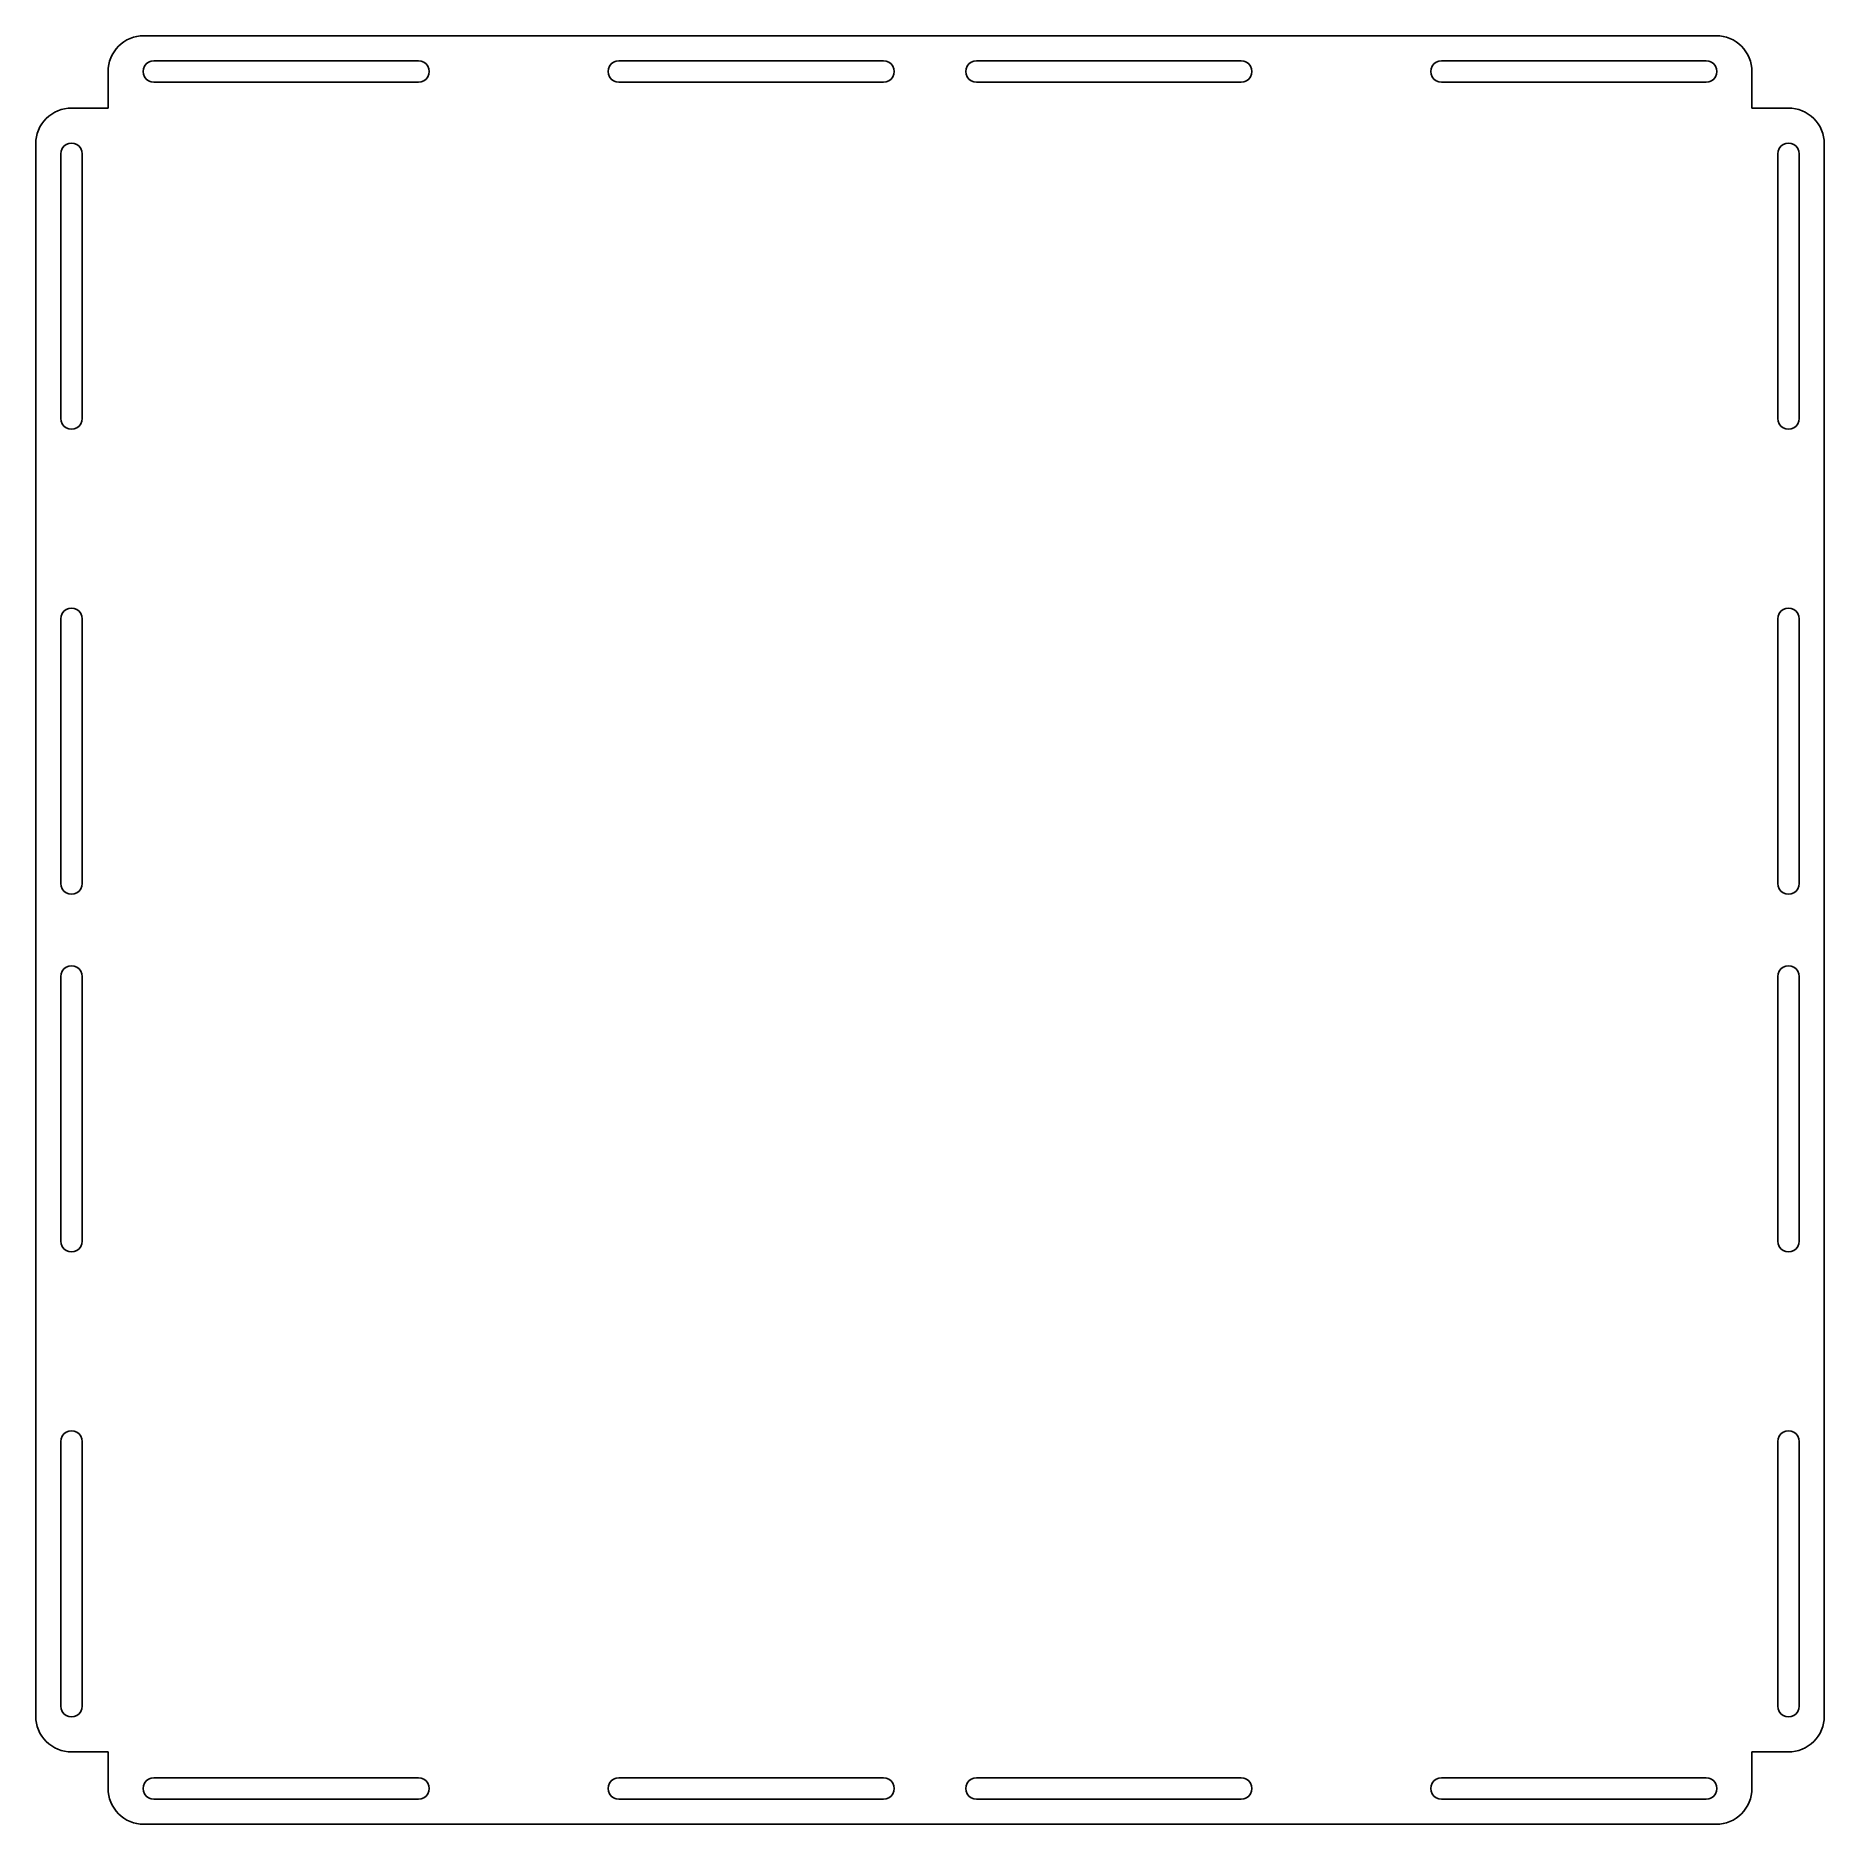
# Model space of a CAD drawing. Extents: x 0 to 500, y 0 to 500.
import ezdxf

# ---------------------------------------------------------------- set-up
doc = ezdxf.new("R2010")
doc.units = 0
doc.layers.get('0').update_dxf_attribs({"linetype": 'CONTINUOUS'})

msp = doc.modelspace()

# ---------------------------------------------------------------- linework, layer by layer
at = {"color": 7}
for points in [[(20.2, 479.8), (20.2, 490)], [(107, 493), (33, 493)], [(237, 493), (163, 493)], [(337, 493), (263, 493)], [(467, 493), (393, 493)], [(479.8, 490), (479.8, 479.8), (490, 479.8)], [(33, 487), (107, 487)], [(163, 487), (237, 487)], [(263, 487), (337, 487)], [(393, 487), (467, 487)], [(10, 479.8), (20.2, 479.8)], [(0, 30.2), (0, 469.8)], [(13, 393), (13, 467)], [(493, 393), (493, 467)], [(13, 263), (13, 337)], [(493, 263), (493, 337)], [(13, 163), (13, 237)], [(493, 163), (493, 237)], [(13, 33), (13, 107)], [(493, 33), (493, 107)], [(20.2, 10), (20.2, 20.2)], [(490, 20.2), (479.8, 20.2)], [(107, 13), (33, 13)], [(237, 13), (163, 13)], [(337, 13), (263, 13)], [(467, 13), (393, 13)], [(469.8, 0), (30.2, 0)]]:
    msp.add_lwpolyline(points, dxfattribs=at)
for points in [[(23.128932, 497.071068), (25.004296, 498.946432), (27.547835, 500), (30.2, 500)], [(30.2, 500), (30.2, 500), (469.8, 500), (469.8, 500)], [(469.8, 500), (472.452165, 500), (474.995704, 498.946432), (476.871068, 497.071068)], [(20.2, 490), (20.2, 492.652165), (21.253568, 495.195704), (23.128932, 497.071068)], [(476.871068, 497.071068), (478.746432, 495.195704), (479.8, 492.652165), (479.8, 490)], [(30.401924, 491.5), (29.866025, 490.571797), (29.866025, 489.428203), (30.401924, 488.5)], [(33, 493), (31.928203, 493), (30.937822, 492.428203), (30.401924, 491.5)], [(109.598076, 491.5), (109.062178, 492.428203), (108.071797, 493), (107, 493)], [(109.598076, 488.5), (110.133975, 489.428203), (110.133975, 490.571797), (109.598076, 491.5)], [(160.401924, 491.5), (159.866025, 490.571797), (159.866025, 489.428203), (160.401924, 488.5)], [(163, 493), (161.928203, 493), (160.937822, 492.428203), (160.401924, 491.5)], [(239.598076, 491.5), (239.062178, 492.428203), (238.071797, 493), (237, 493)], [(239.598076, 488.5), (240.133975, 489.428203), (240.133975, 490.571797), (239.598076, 491.5)], [(260.401924, 491.5), (259.866025, 490.571797), (259.866025, 489.428203), (260.401924, 488.5)], [(263, 493), (261.928203, 493), (260.937822, 492.428203), (260.401924, 491.5)], [(339.598076, 491.5), (339.062178, 492.428203), (338.071797, 493), (337, 493)], [(339.598076, 488.5), (340.133975, 489.428203), (340.133975, 490.571797), (339.598076, 491.5)], [(390.401924, 491.5), (389.866025, 490.571797), (389.866025, 489.428203), (390.401924, 488.5)], [(393, 493), (391.928203, 493), (390.937822, 492.428203), (390.401924, 491.5)], [(469.598076, 491.5), (469.062178, 492.428203), (468.071797, 493), (467, 493)], [(469.598076, 488.5), (470.133975, 489.428203), (470.133975, 490.571797), (469.598076, 491.5)], [(30.401924, 488.5), (30.937822, 487.571797), (31.928203, 487), (33, 487)], [(107, 487), (108.071797, 487), (109.062178, 487.571797), (109.598076, 488.5)], [(160.401924, 488.5), (160.937822, 487.571797), (161.928203, 487), (163, 487)], [(237, 487), (238.071797, 487), (239.062178, 487.571797), (239.598076, 488.5)], [(260.401924, 488.5), (260.937822, 487.571797), (261.928203, 487), (263, 487)], [(337, 487), (338.071797, 487), (339.062178, 487.571797), (339.598076, 488.5)], [(390.401924, 488.5), (390.937822, 487.571797), (391.928203, 487), (393, 487)], [(467, 487), (468.071797, 487), (469.062178, 487.571797), (469.598076, 488.5)], [(0, 469.8), (0, 472.452165), (1.053568, 474.995704), (2.928932, 476.871068)], [(2.928932, 476.871068), (4.804296, 478.746432), (7.347835, 479.8), (10, 479.8)], [(490, 479.8), (492.652165, 479.8), (495.195704, 478.746432), (497.071068, 476.871068)], [(497.071068, 476.871068), (498.946432, 474.995704), (500, 472.452165), (500, 469.8)], [(11.5, 469.598076), (10.571797, 470.133975), (9.428203, 470.133975), (8.5, 469.598076)], [(491.5, 469.598076), (490.571797, 470.133975), (489.428203, 470.133975), (488.5, 469.598076)], [(8.5, 469.598076), (7.571797, 469.062178), (7, 468.071797), (7, 467)], [(7, 467), (7, 467), (7, 393), (7, 393)], [(13, 467), (13, 468.071797), (12.428203, 469.062178), (11.5, 469.598076)], [(488.5, 469.598076), (487.571797, 469.062178), (487, 468.071797), (487, 467)], [(487, 467), (487, 467), (487, 393), (487, 393)], [(493, 467), (493, 468.071797), (492.428203, 469.062178), (491.5, 469.598076)], [(500, 469.8), (500, 469.8), (500, 30.2), (500, 30.2)], [(7, 393), (7, 391.928203), (7.571797, 390.937822), (8.5, 390.401924)], [(8.5, 390.401924), (9.428203, 389.866025), (10.571797, 389.866025), (11.5, 390.401924)], [(11.5, 390.401924), (12.428203, 390.937822), (13, 391.928203), (13, 393)], [(487, 393), (487, 391.928203), (487.571797, 390.937822), (488.5, 390.401924)], [(488.5, 390.401924), (489.428203, 389.866025), (490.571797, 389.866025), (491.5, 390.401924)], [(491.5, 390.401924), (492.428203, 390.937822), (493, 391.928203), (493, 393)], [(11.5, 339.598076), (10.571797, 340.133975), (9.428203, 340.133975), (8.5, 339.598076)], [(491.5, 339.598076), (490.571797, 340.133975), (489.428203, 340.133975), (488.5, 339.598076)], [(8.5, 339.598076), (7.571797, 339.062178), (7, 338.071797), (7, 337)], [(7, 337), (7, 337), (7, 263), (7, 263)], [(13, 337), (13, 338.071797), (12.428203, 339.062178), (11.5, 339.598076)], [(488.5, 339.598076), (487.571797, 339.062178), (487, 338.071797), (487, 337)], [(487, 337), (487, 337), (487, 263), (487, 263)], [(493, 337), (493, 338.071797), (492.428203, 339.062178), (491.5, 339.598076)], [(7, 263), (7, 261.928203), (7.571797, 260.937822), (8.5, 260.401924)], [(8.5, 260.401924), (9.428203, 259.866025), (10.571797, 259.866025), (11.5, 260.401924)], [(11.5, 260.401924), (12.428203, 260.937822), (13, 261.928203), (13, 263)], [(487, 263), (487, 261.928203), (487.571797, 260.937822), (488.5, 260.401924)], [(488.5, 260.401924), (489.428203, 259.866025), (490.571797, 259.866025), (491.5, 260.401924)], [(491.5, 260.401924), (492.428203, 260.937822), (493, 261.928203), (493, 263)], [(11.5, 239.598076), (10.571797, 240.133975), (9.428203, 240.133975), (8.5, 239.598076)], [(491.5, 239.598076), (490.571797, 240.133975), (489.428203, 240.133975), (488.5, 239.598076)], [(8.5, 239.598076), (7.571797, 239.062178), (7, 238.071797), (7, 237)], [(7, 237), (7, 237), (7, 163), (7, 163)], [(13, 237), (13, 238.071797), (12.428203, 239.062178), (11.5, 239.598076)], [(488.5, 239.598076), (487.571797, 239.062178), (487, 238.071797), (487, 237)], [(487, 237), (487, 237), (487, 163), (487, 163)], [(493, 237), (493, 238.071797), (492.428203, 239.062178), (491.5, 239.598076)], [(7, 163), (7, 161.928203), (7.571797, 160.937822), (8.5, 160.401924)], [(8.5, 160.401924), (9.428203, 159.866025), (10.571797, 159.866025), (11.5, 160.401924)], [(11.5, 160.401924), (12.428203, 160.937822), (13, 161.928203), (13, 163)], [(487, 163), (487, 161.928203), (487.571797, 160.937822), (488.5, 160.401924)], [(488.5, 160.401924), (489.428203, 159.866025), (490.571797, 159.866025), (491.5, 160.401924)], [(491.5, 160.401924), (492.428203, 160.937822), (493, 161.928203), (493, 163)], [(11.5, 109.598076), (10.571797, 110.133975), (9.428203, 110.133975), (8.5, 109.598076)], [(491.5, 109.598076), (490.571797, 110.133975), (489.428203, 110.133975), (488.5, 109.598076)], [(8.5, 109.598076), (7.571797, 109.062178), (7, 108.071797), (7, 107)], [(7, 107), (7, 107), (7, 33), (7, 33)], [(13, 107), (13, 108.071797), (12.428203, 109.062178), (11.5, 109.598076)], [(488.5, 109.598076), (487.571797, 109.062178), (487, 108.071797), (487, 107)], [(487, 107), (487, 107), (487, 33), (487, 33)], [(493, 107), (493, 108.071797), (492.428203, 109.062178), (491.5, 109.598076)], [(2.928932, 23.128932), (1.053568, 25.004296), (0, 27.547835), (0, 30.2)], [(7, 33), (7, 31.928203), (7.571797, 30.937822), (8.5, 30.401924)], [(8.5, 30.401924), (9.428203, 29.866025), (10.571797, 29.866025), (11.5, 30.401924)], [(11.5, 30.401924), (12.428203, 30.937822), (13, 31.928203), (13, 33)], [(487, 33), (487, 31.928203), (487.571797, 30.937822), (488.5, 30.401924)], [(488.5, 30.401924), (489.428203, 29.866025), (490.571797, 29.866025), (491.5, 30.401924)], [(491.5, 30.401924), (492.428203, 30.937822), (493, 31.928203), (493, 33)], [(500, 30.2), (500, 27.547835), (498.946432, 25.004296), (497.071068, 23.128932)], [(10, 20.2), (7.347835, 20.2), (4.804296, 21.253568), (2.928932, 23.128932)], [(20.2, 20.2), (20.2, 20.2), (10, 20.2), (10, 20.2)], [(479.8, 20.2), (479.8, 20.2), (479.8, 10), (479.8, 10)], [(497.071068, 23.128932), (495.195704, 21.253568), (492.652165, 20.2), (490, 20.2)], [(23.128932, 2.928932), (21.253568, 4.804296), (20.2, 7.347835), (20.2, 10)], [(30.401924, 11.5), (29.866025, 10.571797), (29.866025, 9.428203), (30.401924, 8.5)], [(33, 13), (31.928203, 13), (30.937822, 12.428203), (30.401924, 11.5)], [(109.598076, 11.5), (109.062178, 12.428203), (108.071797, 13), (107, 13)], [(109.598076, 8.5), (110.133975, 9.428203), (110.133975, 10.571797), (109.598076, 11.5)], [(160.401924, 11.5), (159.866025, 10.571797), (159.866025, 9.428203), (160.401924, 8.5)], [(163, 13), (161.928203, 13), (160.937822, 12.428203), (160.401924, 11.5)], [(239.598076, 11.5), (239.062178, 12.428203), (238.071797, 13), (237, 13)], [(239.598076, 8.5), (240.133975, 9.428203), (240.133975, 10.571797), (239.598076, 11.5)], [(260.401924, 11.5), (259.866025, 10.571797), (259.866025, 9.428203), (260.401924, 8.5)], [(263, 13), (261.928203, 13), (260.937822, 12.428203), (260.401924, 11.5)], [(339.598076, 11.5), (339.062178, 12.428203), (338.071797, 13), (337, 13)], [(339.598076, 8.5), (340.133975, 9.428203), (340.133975, 10.571797), (339.598076, 11.5)], [(390.401924, 11.5), (389.866025, 10.571797), (389.866025, 9.428203), (390.401924, 8.5)], [(393, 13), (391.928203, 13), (390.937822, 12.428203), (390.401924, 11.5)], [(469.598076, 11.5), (469.062178, 12.428203), (468.071797, 13), (467, 13)], [(469.598076, 8.5), (470.133975, 9.428203), (470.133975, 10.571797), (469.598076, 11.5)], [(479.8, 10), (479.8, 7.347835), (478.746432, 4.804296), (476.871068, 2.928932)], [(30.401924, 8.5), (30.937822, 7.571797), (31.928203, 7), (33, 7)], [(33, 7), (33, 7), (107, 7), (107, 7)], [(107, 7), (108.071797, 7), (109.062178, 7.571797), (109.598076, 8.5)], [(160.401924, 8.5), (160.937822, 7.571797), (161.928203, 7), (163, 7)], [(163, 7), (163, 7), (237, 7), (237, 7)], [(237, 7), (238.071797, 7), (239.062178, 7.571797), (239.598076, 8.5)], [(260.401924, 8.5), (260.937822, 7.571797), (261.928203, 7), (263, 7)], [(263, 7), (263, 7), (337, 7), (337, 7)], [(337, 7), (338.071797, 7), (339.062178, 7.571797), (339.598076, 8.5)], [(390.401924, 8.5), (390.937822, 7.571797), (391.928203, 7), (393, 7)], [(393, 7), (393, 7), (467, 7), (467, 7)], [(467, 7), (468.071797, 7), (469.062178, 7.571797), (469.598076, 8.5)], [(30.2, 0), (27.547835, 0), (25.004296, 1.053568), (23.128932, 2.928932)], [(476.871068, 2.928932), (474.995704, 1.053568), (472.452165, 0), (469.8, 0)]]:
    msp.add_open_spline(points, degree=3, dxfattribs=at)

doc.saveas('drawing.dxf')
